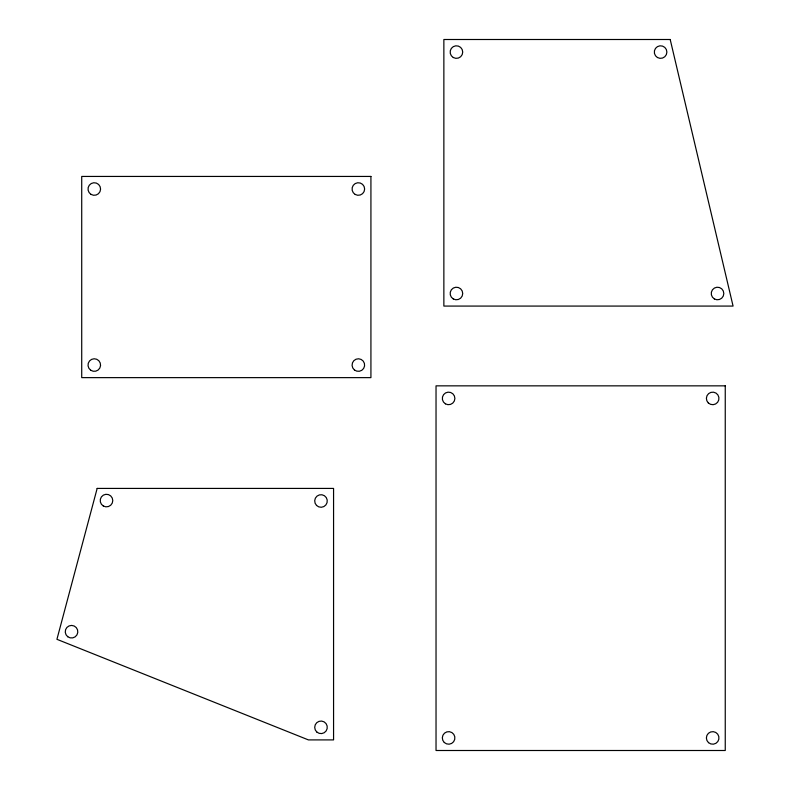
<?xml version="1.0" encoding="UTF-8"?>
<svg xmlns="http://www.w3.org/2000/svg" width="790" height="790" viewBox="0 0 790 790"><rect width="100%" height="100%" fill="white"/><g stroke="black" fill="none" stroke-linecap="round" stroke-linejoin="round"><path stroke-width="1.19" d="M97.16 488.418L56.929 639.308L308.416 739.904L333.568 739.904L333.568 488.418L97.16 488.418M670.206 39.5L443.862 39.5L443.862 306.076L733.071 306.076L670.206 39.5M370.925 176.437L81.716 176.437L81.716 377.63L370.925 377.63L370.925 176.437M725.25 385.846L436.031 385.846L436.031 750.5L725.25 750.5L725.25 385.846M91.028 194.389A6.29 6.29 0 0 0 100.577 189.146A6.29 6.29 0 0 0 91.265 183.507A6.29 6.29 0 0 0 91.028 194.389M354.424 369.967A6.29 6.29 0 0 0 364.565 366.007A6.29 6.29 0 0 0 356.063 359.203A6.29 6.29 0 0 0 354.424 369.967M355.204 194.458A6.29 6.29 0 0 0 364.634 189.017A6.29 6.29 0 0 0 355.204 183.566A6.29 6.29 0 0 0 355.204 194.458M90.731 370.243A6.29 6.29 0 0 0 100.557 365.543A6.29 6.29 0 0 0 91.581 359.381A6.29 6.29 0 0 0 90.731 370.243M453.292 57.522A6.29 6.29 0 0 0 462.723 52.071A6.29 6.29 0 0 0 453.292 46.63A6.29 6.29 0 0 0 453.292 57.522M453.292 298.946A6.29 6.29 0 0 0 462.723 293.505A6.29 6.29 0 0 0 453.292 288.054A6.29 6.29 0 0 0 453.292 298.946M714.387 298.946A6.29 6.29 0 0 0 723.818 293.505A6.29 6.29 0 0 0 714.387 288.054A6.29 6.29 0 0 0 714.387 298.946M657.448 57.522A6.29 6.29 0 0 0 666.879 52.071A6.29 6.29 0 0 0 657.448 46.63A6.29 6.29 0 0 0 657.448 57.522M708.304 402.94A6.29 6.29 0 0 0 718.772 399.938A6.29 6.29 0 0 0 710.941 392.373A6.29 6.29 0 0 0 708.304 402.94M445.402 403.828A6.29 6.29 0 0 0 454.892 398.486A6.29 6.29 0 0 0 445.53 392.936A6.29 6.29 0 0 0 445.402 403.828M444.286 742.491A6.29 6.29 0 0 0 454.724 739.381A6.29 6.29 0 0 0 446.814 731.895A6.29 6.29 0 0 0 444.286 742.491M708.521 742.649A6.29 6.29 0 0 0 718.841 739.163A6.29 6.29 0 0 0 710.664 731.965A6.29 6.29 0 0 0 708.521 742.649M316.81 732.024A6.29 6.29 0 0 0 327.149 728.607A6.29 6.29 0 0 0 319.012 721.359A6.29 6.29 0 0 0 316.81 732.024M67.762 636.74A6.29 6.29 0 0 0 77.776 632.454A6.29 6.29 0 0 0 69.056 625.927A6.29 6.29 0 0 0 67.762 636.74M316.543 505.442A6.29 6.29 0 0 0 327.06 502.618A6.29 6.29 0 0 0 319.358 494.915A6.29 6.29 0 0 0 316.543 505.442M103.352 506.015A6.29 6.29 0 0 0 112.782 500.564A6.29 6.29 0 0 0 103.352 495.123A6.29 6.29 0 0 0 103.352 506.015"/></g></svg>
